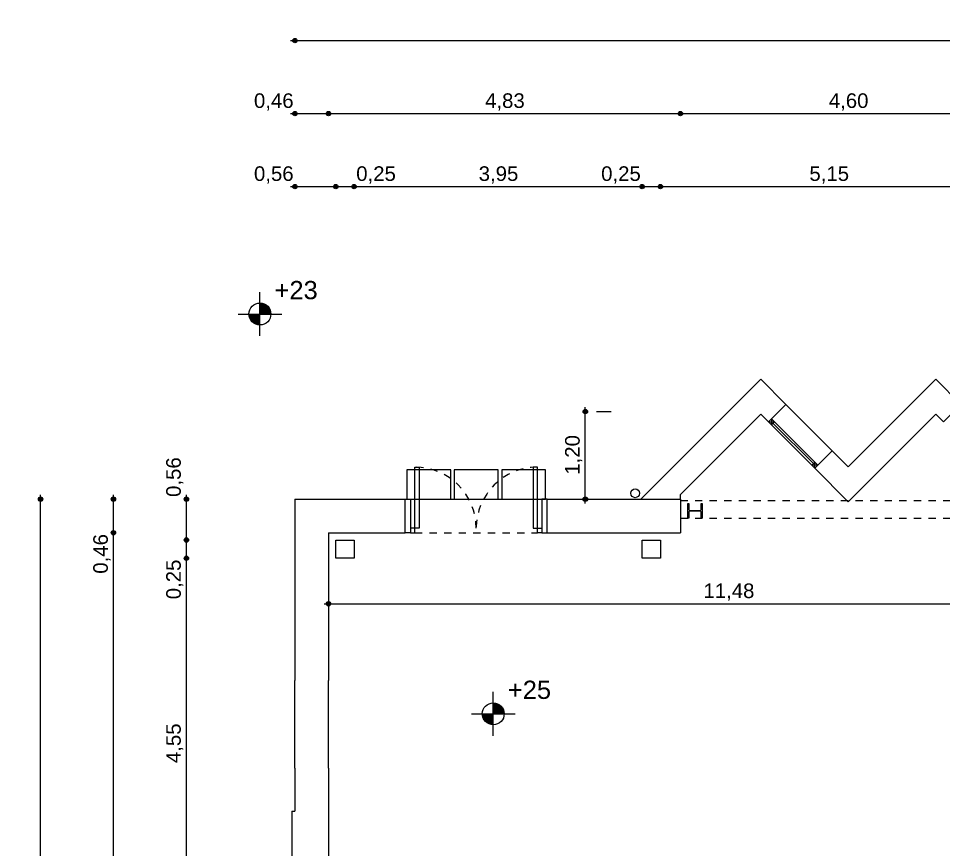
# Model space of a CAD drawing. Header units: metres. Extents: x -50.1 to -19.7, y -38.8 to -13.8.
# Drawn here: x -49.15 to -36.46, y -25.23 to -13.84 of the extents above; entities that cross this region are included whole.
import ezdxf

# ---------------------------------------------------------------- set-up
doc = ezdxf.new("R2010")
doc.units = ezdxf.units.M
doc.header["$MEASUREMENT"] = 0
doc.linetypes.add('Tratteggio 0.6-0.6 mm', pattern=[0.12, 0.06, -0.06])
doc.linetypes.add('Tratteggio 1.0-1.0 mm', pattern=[0.2, 0.1, -0.1])
for name, color, linetype in [('00 ECO Muri SEZ 00', 7, 'Continuous'), ('00 Muri SEZ 00', 7, 'Continuous'), ('00 Nascosto', 7, 'Continuous'), ('00 NON sezionato 00', 7, 'Continuous'), ('00 Pilastri', 7, 'Continuous'), ('00 Porte&Fin', 7, 'Continuous'), ('00 QuoteGEN 1_100', 7, 'Continuous')]:
    doc.layers.add(name, color=color, linetype=linetype)
doc.styles.add('GENERATED_STYLE_1', font='arial.ttf')
doc.dimstyles.new('GENERATED_STYLE__1', dxfattribs={"dimtxt": 0.2, "dimasz": 0.114, "dimexe": 0.18, "dimexo": 0, "dimgap": 0.09, "dimtad": 1, "dimtih": 1, "dimtoh": 1, "dimzin": 0, "dimdsep": 46, "dimtxsty": 'GENERATED_STYLE_1', "dimblk": 'ARROWHEAD_11', "dimblk1": 'ARROWHEAD_11', "dimblk2": 'ARROWHEAD_11', "dimcen": 0.09, "dimse1": 1, "dimse2": 1, "dimclrd": 1, "dimclre": 1, "dimclrt": 1, "dimazin": 0, "dimtfac": 1, "dimtdec": 4, "dimtmove": 0, "dimatfit": 3, "dimfxl": 1, "dimtolj": 1, "dimtzin": 0, "dimarcsym": 0})
doc.dimstyles.new('GENERATED_STYLE__3', dxfattribs={"dimtxt": 0.2, "dimasz": 0.114, "dimexe": 0.18, "dimexo": 0, "dimgap": 0.09, "dimtad": 1, "dimzin": 0, "dimdsep": 46, "dimtxsty": 'GENERATED_STYLE_1', "dimblk": 'ARROWHEAD_11', "dimblk1": 'ARROWHEAD_11', "dimblk2": 'ARROWHEAD_11', "dimcen": 0.09, "dimse1": 1, "dimse2": 1, "dimclrd": 1, "dimclre": 1, "dimclrt": 1, "dimazin": 0, "dimtfac": 1, "dimtdec": 4, "dimtmove": 0, "dimatfit": 3, "dimfxl": 1, "dimtolj": 1, "dimtzin": 0, "dimarcsym": 0})
doc.dimstyles.new('GENERATED_STYLE__4', dxfattribs={"dimtxt": 0.2, "dimasz": 0.114, "dimexe": 0.18, "dimexo": 0, "dimgap": 0.09, "dimtad": 1, "dimzin": 0, "dimdsep": 46, "dimtxsty": 'GENERATED_STYLE_1', "dimblk": 'ARROWHEAD_11', "dimblk1": 'ARROWHEAD_11', "dimblk2": 'ARROWHEAD_11', "dimcen": 0.09, "dimse1": 1, "dimse2": 1, "dimclrd": 1, "dimclre": 1, "dimclrt": 1, "dimazin": 0, "dimtfac": 1, "dimtdec": 4, "dimtmove": 2, "dimatfit": 3, "dimfxl": 1, "dimtolj": 1, "dimtzin": 0, "dimarcsym": 0})

# ---------------------------------------------------------------- blocks, each defined once
blk = doc.blocks.new('*D4')
at = {"layer": '00 QuoteGEN 1_100', "linetype": 'Continuous', "lineweight": 0, "transparency": 16777216}
for points in [[(-45.326, -14.146), (-45.328, -14.134), (-45.334, -14.125), (-45.344, -14.118), (-45.356, -14.116), (-45.367, -14.118), (-45.377, -14.125), (-45.383, -14.134), (-45.386, -14.146), (-45.383, -14.157), (-45.377, -14.167), (-45.367, -14.174), (-45.356, -14.176), (-45.344, -14.174), (-45.334, -14.167), (-45.328, -14.157)], [(-25.956, -14.146), (-25.958, -14.134), (-25.964, -14.125), (-25.974, -14.118), (-25.986, -14.116), (-25.997, -14.118), (-26.007, -14.125), (-26.013, -14.134), (-26.016, -14.146), (-26.013, -14.157), (-26.007, -14.167), (-25.997, -14.174), (-25.986, -14.176), (-25.974, -14.174), (-25.964, -14.167), (-25.958, -14.157)]]:
    blk.add_hatch(color=1, dxfattribs=at).paths.add_polyline_path(points)
at = {"layer": '00 QuoteGEN 1_100', "color": 1, "linetype": 'Continuous', "lineweight": 0, "transparency": 16777216}
for p, q in [((-45.416, -14.146), (-45.386, -14.146)), ((-45.326, -14.146), (-26.016, -14.146)), ((-25.956, -14.146), (-25.926, -14.146))]:
    blk.add_line(p, q, dxfattribs=at)
for centre in [(-45.356, -14.146), (-25.986, -14.146)]:
    blk.add_circle(centre, 0.03, dxfattribs=at)
at = {"layer": '00 QuoteGEN 1_100', "color": 1, "lineweight": 0, "transparency": 16777216, "insert": (-36.012, -14.106), "char_height": 0.2, "attachment_point": 7, "style": 'GENERATED_STYLE_1'}
blk.add_mtext('\\A1;{\\fArial|b0|i0|c0|p34;19,37}', dxfattribs=at)
blk = doc.blocks.new('ARROWHEAD_11')
at = {"color": 0, "linetype": 'Continuous', "lineweight": 0}
blk.add_line((0, 0), (-1, 0), dxfattribs=at)
at = {"color": 0, "linetype": 'Continuous', "lineweight": 0, "const_width": 0.25, "flags": 128}
blk.add_lwpolyline([(-0.125, 0, 1), (0.125, 0, 1)], format="xyb", close=True, dxfattribs=at)
blk = doc.blocks.new('*D6')
at = {"layer": '00 QuoteGEN 1_100', "linetype": 'Continuous', "lineweight": 0, "transparency": 16777216}
for points in [[(-45.326, -15.146), (-45.328, -15.134), (-45.334, -15.125), (-45.344, -15.118), (-45.356, -15.116), (-45.367, -15.118), (-45.377, -15.125), (-45.383, -15.134), (-45.386, -15.146), (-45.383, -15.157), (-45.377, -15.167), (-45.367, -15.174), (-45.356, -15.176), (-45.344, -15.174), (-45.334, -15.167), (-45.328, -15.157)], [(-44.866, -15.146), (-44.868, -15.134), (-44.874, -15.125), (-44.884, -15.118), (-44.896, -15.116), (-44.907, -15.118), (-44.917, -15.125), (-44.923, -15.134), (-44.926, -15.146), (-44.923, -15.157), (-44.917, -15.167), (-44.907, -15.174), (-44.896, -15.176), (-44.884, -15.174), (-44.874, -15.167), (-44.868, -15.157)]]:
    blk.add_hatch(color=1, dxfattribs=at).paths.add_polyline_path(points)
at = {"layer": '00 QuoteGEN 1_100', "color": 1, "linetype": 'Continuous', "lineweight": 0, "transparency": 16777216}
for p, q in [((-45.416, -15.146), (-45.386, -15.146)), ((-45.326, -15.146), (-44.926, -15.146))]:
    blk.add_line(p, q, dxfattribs=at)
for centre in [(-45.356, -15.146), (-44.896, -15.146)]:
    blk.add_circle(centre, 0.03, dxfattribs=at)
at = {"layer": '00 QuoteGEN 1_100', "color": 1, "lineweight": 0, "transparency": 16777216, "insert": (-45.918, -15.106), "char_height": 0.2, "attachment_point": 7, "style": 'GENERATED_STYLE_1'}
blk.add_mtext('\\A1;{\\fArial|b0|i0|c0|p34;0,46}', dxfattribs=at)
blk = doc.blocks.new('*D7')
at = {"layer": '00 QuoteGEN 1_100', "linetype": 'Continuous', "lineweight": 0, "transparency": 16777216}
for points in [[(-44.866, -15.146), (-44.868, -15.134), (-44.874, -15.125), (-44.884, -15.118), (-44.896, -15.116), (-44.907, -15.118), (-44.917, -15.125), (-44.923, -15.134), (-44.926, -15.146), (-44.923, -15.157), (-44.917, -15.167), (-44.907, -15.174), (-44.896, -15.176), (-44.884, -15.174), (-44.874, -15.167), (-44.868, -15.157)], [(-40.041, -15.146), (-40.043, -15.134), (-40.049, -15.125), (-40.059, -15.118), (-40.071, -15.116), (-40.082, -15.118), (-40.092, -15.125), (-40.098, -15.134), (-40.101, -15.146), (-40.098, -15.157), (-40.092, -15.167), (-40.082, -15.174), (-40.071, -15.176), (-40.059, -15.174), (-40.049, -15.167), (-40.043, -15.157)]]:
    blk.add_hatch(color=1, dxfattribs=at).paths.add_polyline_path(points)
at = {"layer": '00 QuoteGEN 1_100', "color": 1, "linetype": 'Continuous', "lineweight": 0, "transparency": 16777216}
blk.add_line((-44.866, -15.146), (-40.101, -15.146), dxfattribs=at)
for centre in [(-44.896, -15.146), (-40.071, -15.146)]:
    blk.add_circle(centre, 0.03, dxfattribs=at)
at = {"layer": '00 QuoteGEN 1_100', "color": 1, "lineweight": 0, "transparency": 16777216, "insert": (-42.749, -15.106), "char_height": 0.2, "attachment_point": 7, "style": 'GENERATED_STYLE_1'}
blk.add_mtext('\\A1;{\\fArial|b0|i0|c0|p34;4,83}', dxfattribs=at)
blk = doc.blocks.new('*D8')
at = {"layer": '00 QuoteGEN 1_100', "linetype": 'Continuous', "lineweight": 0, "transparency": 16777216}
for points in [[(-40.041, -15.146), (-40.043, -15.134), (-40.049, -15.125), (-40.059, -15.118), (-40.071, -15.116), (-40.082, -15.118), (-40.092, -15.125), (-40.098, -15.134), (-40.101, -15.146), (-40.098, -15.157), (-40.092, -15.167), (-40.082, -15.174), (-40.071, -15.176), (-40.059, -15.174), (-40.049, -15.167), (-40.043, -15.157)], [(-35.441, -15.146), (-35.443, -15.134), (-35.449, -15.125), (-35.459, -15.118), (-35.471, -15.116), (-35.482, -15.118), (-35.492, -15.125), (-35.498, -15.134), (-35.501, -15.146), (-35.498, -15.157), (-35.492, -15.167), (-35.482, -15.174), (-35.471, -15.176), (-35.459, -15.174), (-35.449, -15.167), (-35.443, -15.157)]]:
    blk.add_hatch(color=1, dxfattribs=at).paths.add_polyline_path(points)
at = {"layer": '00 QuoteGEN 1_100', "color": 1, "linetype": 'Continuous', "lineweight": 0, "transparency": 16777216}
blk.add_line((-40.041, -15.146), (-35.501, -15.146), dxfattribs=at)
for centre in [(-40.071, -15.146), (-35.471, -15.146)]:
    blk.add_circle(centre, 0.03, dxfattribs=at)
at = {"layer": '00 QuoteGEN 1_100', "color": 1, "lineweight": 0, "transparency": 16777216, "insert": (-38.037, -15.106), "char_height": 0.2, "attachment_point": 7, "style": 'GENERATED_STYLE_1'}
blk.add_mtext('\\A1;{\\fArial|b0|i0|c0|p34;4,60}', dxfattribs=at)
blk = doc.blocks.new('*D11')
at = {"layer": '00 QuoteGEN 1_100', "linetype": 'Continuous', "lineweight": 0, "transparency": 16777216}
for points in [[(-45.326, -16.146), (-45.328, -16.134), (-45.334, -16.125), (-45.344, -16.118), (-45.356, -16.116), (-45.367, -16.118), (-45.377, -16.125), (-45.383, -16.134), (-45.386, -16.146), (-45.383, -16.157), (-45.377, -16.167), (-45.367, -16.174), (-45.356, -16.176), (-45.344, -16.174), (-45.334, -16.167), (-45.328, -16.157)], [(-44.766, -16.146), (-44.768, -16.134), (-44.774, -16.125), (-44.784, -16.118), (-44.796, -16.116), (-44.807, -16.118), (-44.817, -16.125), (-44.823, -16.134), (-44.826, -16.146), (-44.823, -16.157), (-44.817, -16.167), (-44.807, -16.174), (-44.796, -16.176), (-44.784, -16.174), (-44.774, -16.167), (-44.768, -16.157)]]:
    blk.add_hatch(color=1, dxfattribs=at).paths.add_polyline_path(points)
at = {"layer": '00 QuoteGEN 1_100', "color": 1, "linetype": 'Continuous', "lineweight": 0, "transparency": 16777216}
for p, q in [((-45.416, -16.146), (-45.386, -16.146)), ((-45.326, -16.146), (-44.826, -16.146))]:
    blk.add_line(p, q, dxfattribs=at)
for centre in [(-45.356, -16.146), (-44.796, -16.146)]:
    blk.add_circle(centre, 0.03, dxfattribs=at)
at = {"layer": '00 QuoteGEN 1_100', "color": 1, "lineweight": 0, "transparency": 16777216, "insert": (-45.918, -16.106), "char_height": 0.2, "attachment_point": 7, "style": 'GENERATED_STYLE_1'}
blk.add_mtext('\\A1;{\\fArial|b0|i0|c0|p34;0,56}', dxfattribs=at)
blk = doc.blocks.new('*D12')
at = {"layer": '00 QuoteGEN 1_100', "linetype": 'Continuous', "lineweight": 0, "transparency": 16777216}
for points in [[(-44.766, -16.146), (-44.768, -16.134), (-44.774, -16.125), (-44.784, -16.118), (-44.796, -16.116), (-44.807, -16.118), (-44.817, -16.125), (-44.823, -16.134), (-44.826, -16.146), (-44.823, -16.157), (-44.817, -16.167), (-44.807, -16.174), (-44.796, -16.176), (-44.784, -16.174), (-44.774, -16.167), (-44.768, -16.157)], [(-44.516, -16.146), (-44.518, -16.134), (-44.524, -16.125), (-44.534, -16.118), (-44.546, -16.116), (-44.557, -16.118), (-44.567, -16.125), (-44.573, -16.134), (-44.576, -16.146), (-44.573, -16.157), (-44.567, -16.167), (-44.557, -16.174), (-44.546, -16.176), (-44.534, -16.174), (-44.524, -16.167), (-44.518, -16.157)]]:
    blk.add_hatch(color=1, dxfattribs=at).paths.add_polyline_path(points)
at = {"layer": '00 QuoteGEN 1_100', "color": 1, "linetype": 'Continuous', "lineweight": 0, "transparency": 16777216}
blk.add_line((-44.766, -16.146), (-44.576, -16.146), dxfattribs=at)
for centre in [(-44.796, -16.146), (-44.546, -16.146)]:
    blk.add_circle(centre, 0.03, dxfattribs=at)
blk = doc.blocks.new('*D13')
at = {"layer": '00 QuoteGEN 1_100', "linetype": 'Continuous', "lineweight": 0, "transparency": 16777216}
for points in [[(-44.516, -16.146), (-44.518, -16.134), (-44.524, -16.125), (-44.534, -16.118), (-44.546, -16.116), (-44.557, -16.118), (-44.567, -16.125), (-44.573, -16.134), (-44.576, -16.146), (-44.573, -16.157), (-44.567, -16.167), (-44.557, -16.174), (-44.546, -16.176), (-44.534, -16.174), (-44.524, -16.167), (-44.518, -16.157)], [(-40.566, -16.146), (-40.568, -16.134), (-40.574, -16.125), (-40.584, -16.118), (-40.596, -16.116), (-40.607, -16.118), (-40.617, -16.125), (-40.623, -16.134), (-40.626, -16.146), (-40.623, -16.157), (-40.617, -16.167), (-40.607, -16.174), (-40.596, -16.176), (-40.584, -16.174), (-40.574, -16.167), (-40.568, -16.157)]]:
    blk.add_hatch(color=1, dxfattribs=at).paths.add_polyline_path(points)
at = {"layer": '00 QuoteGEN 1_100', "color": 1, "linetype": 'Continuous', "lineweight": 0, "transparency": 16777216}
blk.add_line((-44.516, -16.146), (-40.626, -16.146), dxfattribs=at)
for centre in [(-44.546, -16.146), (-40.596, -16.146)]:
    blk.add_circle(centre, 0.03, dxfattribs=at)
at = {"layer": '00 QuoteGEN 1_100', "color": 1, "lineweight": 0, "transparency": 16777216, "char_height": 0.2, "attachment_point": 7, "style": 'GENERATED_STYLE_1'}
for s, insert in [('\\A1;{\\fArial|b0|i0|c0|p34;0,25}', (-44.516, -16.106)), ('\\A1;{\\fArial|b0|i0|c0|p34;3,95}', (-42.837, -16.106)), ('\\A1;{\\fArial|b0|i0|c0|p34;0,25}', (-41.158, -16.106))]:
    blk.add_mtext(s, dxfattribs=dict(at, insert=insert))
blk = doc.blocks.new('*D14')
at = {"layer": '00 QuoteGEN 1_100', "linetype": 'Continuous', "lineweight": 0, "transparency": 16777216}
for points in [[(-40.566, -16.146), (-40.568, -16.134), (-40.574, -16.125), (-40.584, -16.118), (-40.596, -16.116), (-40.607, -16.118), (-40.617, -16.125), (-40.623, -16.134), (-40.626, -16.146), (-40.623, -16.157), (-40.617, -16.167), (-40.607, -16.174), (-40.596, -16.176), (-40.584, -16.174), (-40.574, -16.167), (-40.568, -16.157)], [(-40.316, -16.146), (-40.318, -16.134), (-40.324, -16.125), (-40.334, -16.118), (-40.346, -16.116), (-40.357, -16.118), (-40.367, -16.125), (-40.373, -16.134), (-40.376, -16.146), (-40.373, -16.157), (-40.367, -16.167), (-40.357, -16.174), (-40.346, -16.176), (-40.334, -16.174), (-40.324, -16.167), (-40.318, -16.157)]]:
    blk.add_hatch(color=1, dxfattribs=at).paths.add_polyline_path(points)
at = {"layer": '00 QuoteGEN 1_100', "color": 1, "linetype": 'Continuous', "lineweight": 0, "transparency": 16777216}
blk.add_line((-40.566, -16.146), (-40.376, -16.146), dxfattribs=at)
for centre in [(-40.596, -16.146), (-40.346, -16.146)]:
    blk.add_circle(centre, 0.03, dxfattribs=at)
blk = doc.blocks.new('*D15')
at = {"layer": '00 QuoteGEN 1_100', "linetype": 'Continuous', "lineweight": 0, "transparency": 16777216}
for points in [[(-40.316, -16.146), (-40.318, -16.134), (-40.324, -16.125), (-40.334, -16.118), (-40.346, -16.116), (-40.357, -16.118), (-40.367, -16.125), (-40.373, -16.134), (-40.376, -16.146), (-40.373, -16.157), (-40.367, -16.167), (-40.357, -16.174), (-40.346, -16.176), (-40.334, -16.174), (-40.324, -16.167), (-40.318, -16.157)], [(-35.166, -16.146), (-35.168, -16.134), (-35.174, -16.125), (-35.184, -16.118), (-35.196, -16.116), (-35.207, -16.118), (-35.217, -16.125), (-35.223, -16.134), (-35.226, -16.146), (-35.223, -16.157), (-35.217, -16.167), (-35.207, -16.174), (-35.196, -16.176), (-35.184, -16.174), (-35.174, -16.167), (-35.168, -16.157)]]:
    blk.add_hatch(color=1, dxfattribs=at).paths.add_polyline_path(points)
at = {"layer": '00 QuoteGEN 1_100', "color": 1, "linetype": 'Continuous', "lineweight": 0, "transparency": 16777216}
blk.add_line((-40.316, -16.146), (-35.226, -16.146), dxfattribs=at)
for centre in [(-40.346, -16.146), (-35.196, -16.146)]:
    blk.add_circle(centre, 0.03, dxfattribs=at)
at = {"layer": '00 QuoteGEN 1_100', "color": 1, "lineweight": 0, "transparency": 16777216, "char_height": 0.2, "attachment_point": 7, "style": 'GENERATED_STYLE_1'}
for s, insert in [('\\A1;{\\fArial|b0|i0|c0|p34;5,15}', (-38.303, -16.106)), ('\\A1;{\\fArial|b0|i0|c0|p34;0,25}', (-35.758, -16.106))]:
    blk.add_mtext(s, dxfattribs=dict(at, insert=insert))
blk = doc.blocks.new('*D34')
at = {"layer": '00 QuoteGEN 1_100', "linetype": 'Continuous', "lineweight": 0, "transparency": 16777216}
for points in [[(-46.814, -21.239), (-46.816, -21.227), (-46.822, -21.218), (-46.832, -21.211), (-46.844, -21.209), (-46.855, -21.211), (-46.865, -21.218), (-46.871, -21.227), (-46.874, -21.239), (-46.871, -21.25), (-46.865, -21.26), (-46.855, -21.266), (-46.844, -21.269), (-46.832, -21.266), (-46.822, -21.26), (-46.816, -21.25)], [(-46.814, -25.789), (-46.816, -25.777), (-46.822, -25.768), (-46.832, -25.761), (-46.844, -25.759), (-46.855, -25.761), (-46.865, -25.768), (-46.871, -25.777), (-46.874, -25.789), (-46.871, -25.8), (-46.865, -25.81), (-46.855, -25.816), (-46.844, -25.819), (-46.832, -25.816), (-46.822, -25.81), (-46.816, -25.8)]]:
    blk.add_hatch(color=1, dxfattribs=at).paths.add_polyline_path(points)
at = {"layer": '00 QuoteGEN 1_100', "color": 1, "linetype": 'Continuous', "lineweight": 0, "transparency": 16777216}
blk.add_line((-46.844, -25.759), (-46.844, -21.269), dxfattribs=at)
for centre in [(-46.844, -21.239), (-46.844, -25.789)]:
    blk.add_circle(centre, 0.03, dxfattribs=at)
at = {"layer": '00 QuoteGEN 1_100', "color": 1, "lineweight": 0, "transparency": 16777216, "char_height": 0.2, "attachment_point": 7, "rotation": 90, "style": 'GENERATED_STYLE_1'}
for s, insert in [('\\A1;{\\fArial|b0|i0|c0|p34;0,25}', (-46.884, -21.801)), ('\\A1;{\\fArial|b0|i0|c0|p34;4,55}', (-46.884, -24.046))]:
    blk.add_mtext(s, dxfattribs=dict(at, insert=insert))
blk = doc.blocks.new('*D35')
at = {"layer": '00 QuoteGEN 1_100', "linetype": 'Continuous', "lineweight": 0, "transparency": 16777216}
for points in [[(-46.814, -20.989), (-46.816, -20.977), (-46.822, -20.968), (-46.832, -20.961), (-46.844, -20.959), (-46.855, -20.961), (-46.865, -20.968), (-46.871, -20.977), (-46.874, -20.989), (-46.871, -21), (-46.865, -21.01), (-46.855, -21.016), (-46.844, -21.019), (-46.832, -21.016), (-46.822, -21.01), (-46.816, -21)], [(-46.814, -21.239), (-46.816, -21.227), (-46.822, -21.218), (-46.832, -21.211), (-46.844, -21.209), (-46.855, -21.211), (-46.865, -21.218), (-46.871, -21.227), (-46.874, -21.239), (-46.871, -21.25), (-46.865, -21.26), (-46.855, -21.266), (-46.844, -21.269), (-46.832, -21.266), (-46.822, -21.26), (-46.816, -21.25)]]:
    blk.add_hatch(color=1, dxfattribs=at).paths.add_polyline_path(points)
at = {"layer": '00 QuoteGEN 1_100', "color": 1, "linetype": 'Continuous', "lineweight": 0, "transparency": 16777216}
blk.add_line((-46.844, -21.209), (-46.844, -21.019), dxfattribs=at)
for centre in [(-46.844, -20.989), (-46.844, -21.239)]:
    blk.add_circle(centre, 0.03, dxfattribs=at)
blk = doc.blocks.new('*D36')
at = {"layer": '00 QuoteGEN 1_100', "linetype": 'Continuous', "lineweight": 0, "transparency": 16777216}
for points in [[(-46.814, -20.429), (-46.816, -20.417), (-46.822, -20.408), (-46.832, -20.401), (-46.844, -20.399), (-46.855, -20.401), (-46.865, -20.408), (-46.871, -20.417), (-46.874, -20.429), (-46.871, -20.44), (-46.865, -20.45), (-46.855, -20.456), (-46.844, -20.459), (-46.832, -20.456), (-46.822, -20.45), (-46.816, -20.44)], [(-46.814, -20.989), (-46.816, -20.977), (-46.822, -20.968), (-46.832, -20.961), (-46.844, -20.959), (-46.855, -20.961), (-46.865, -20.968), (-46.871, -20.977), (-46.874, -20.989), (-46.871, -21), (-46.865, -21.01), (-46.855, -21.016), (-46.844, -21.019), (-46.832, -21.016), (-46.822, -21.01), (-46.816, -21)]]:
    blk.add_hatch(color=1, dxfattribs=at).paths.add_polyline_path(points)
at = {"layer": '00 QuoteGEN 1_100', "color": 1, "linetype": 'Continuous', "lineweight": 0, "transparency": 16777216}
for p, q in [((-46.844, -20.399), (-46.844, -20.369)), ((-46.844, -20.959), (-46.844, -20.459))]:
    blk.add_line(p, q, dxfattribs=at)
for centre in [(-46.844, -20.429), (-46.844, -20.989)]:
    blk.add_circle(centre, 0.03, dxfattribs=at)
at = {"layer": '00 QuoteGEN 1_100', "color": 1, "lineweight": 0, "transparency": 16777216, "insert": (-46.884, -20.399), "char_height": 0.2, "attachment_point": 7, "rotation": 90, "style": 'GENERATED_STYLE_1'}
blk.add_mtext('\\A1;{\\fArial|b0|i0|c0|p34;0,56}', dxfattribs=at)
blk = doc.blocks.new('*D38')
at = {"layer": '00 QuoteGEN 1_100', "linetype": 'Continuous', "lineweight": 0, "transparency": 16777216}
for points in [[(-47.814, -20.889), (-47.816, -20.877), (-47.822, -20.868), (-47.832, -20.861), (-47.844, -20.859), (-47.855, -20.861), (-47.865, -20.868), (-47.871, -20.877), (-47.874, -20.889), (-47.871, -20.9), (-47.865, -20.91), (-47.855, -20.916), (-47.844, -20.919), (-47.832, -20.916), (-47.822, -20.91), (-47.816, -20.9)], [(-47.814, -31.539), (-47.816, -31.527), (-47.822, -31.518), (-47.832, -31.511), (-47.844, -31.509), (-47.855, -31.511), (-47.865, -31.518), (-47.871, -31.527), (-47.874, -31.539), (-47.871, -31.55), (-47.865, -31.56), (-47.855, -31.566), (-47.844, -31.569), (-47.832, -31.566), (-47.822, -31.56), (-47.816, -31.55)]]:
    blk.add_hatch(color=1, dxfattribs=at).paths.add_polyline_path(points)
at = {"layer": '00 QuoteGEN 1_100', "color": 1, "linetype": 'Continuous', "lineweight": 0, "transparency": 16777216}
blk.add_line((-47.844, -31.509), (-47.844, -20.919), dxfattribs=at)
for centre in [(-47.844, -20.889), (-47.844, -31.539)]:
    blk.add_circle(centre, 0.03, dxfattribs=at)
at = {"layer": '00 QuoteGEN 1_100', "color": 1, "lineweight": 0, "transparency": 16777216, "char_height": 0.2, "attachment_point": 7, "rotation": 90, "style": 'GENERATED_STYLE_1'}
for s, insert in [('\\A1;{\\fArial|b0|i0|c0|p34;0,46}', (-47.884, -21.451)), ('\\A1;{\\fArial|b0|i0|c0|p34;10,65}', (-47.884, -27.006))]:
    blk.add_mtext(s, dxfattribs=dict(at, insert=insert))
blk = doc.blocks.new('*D39')
at = {"layer": '00 QuoteGEN 1_100', "linetype": 'Continuous', "lineweight": 0, "transparency": 16777216}
for points in [[(-47.814, -20.429), (-47.816, -20.417), (-47.822, -20.408), (-47.832, -20.401), (-47.844, -20.399), (-47.855, -20.401), (-47.865, -20.408), (-47.871, -20.417), (-47.874, -20.429), (-47.871, -20.44), (-47.865, -20.45), (-47.855, -20.456), (-47.844, -20.459), (-47.832, -20.456), (-47.822, -20.45), (-47.816, -20.44)], [(-47.814, -20.889), (-47.816, -20.877), (-47.822, -20.868), (-47.832, -20.861), (-47.844, -20.859), (-47.855, -20.861), (-47.865, -20.868), (-47.871, -20.877), (-47.874, -20.889), (-47.871, -20.9), (-47.865, -20.91), (-47.855, -20.916), (-47.844, -20.919), (-47.832, -20.916), (-47.822, -20.91), (-47.816, -20.9)]]:
    blk.add_hatch(color=1, dxfattribs=at).paths.add_polyline_path(points)
at = {"layer": '00 QuoteGEN 1_100', "color": 1, "linetype": 'Continuous', "lineweight": 0, "transparency": 16777216}
for p, q in [((-47.844, -20.399), (-47.844, -20.369)), ((-47.844, -20.859), (-47.844, -20.459))]:
    blk.add_line(p, q, dxfattribs=at)
for centre in [(-47.844, -20.429), (-47.844, -20.889)]:
    blk.add_circle(centre, 0.03, dxfattribs=at)
blk = doc.blocks.new('*D40')
at = {"layer": '00 QuoteGEN 1_100', "linetype": 'Continuous', "lineweight": 0, "transparency": 16777216}
for points in [[(-48.814, -20.429), (-48.816, -20.417), (-48.822, -20.408), (-48.832, -20.401), (-48.844, -20.399), (-48.855, -20.401), (-48.865, -20.408), (-48.871, -20.417), (-48.874, -20.429), (-48.871, -20.44), (-48.865, -20.45), (-48.855, -20.456), (-48.844, -20.459), (-48.832, -20.456), (-48.822, -20.45), (-48.816, -20.44)], [(-48.814, -32.044), (-48.816, -32.032), (-48.822, -32.023), (-48.832, -32.016), (-48.844, -32.014), (-48.855, -32.016), (-48.865, -32.023), (-48.871, -32.032), (-48.874, -32.044), (-48.871, -32.055), (-48.865, -32.065), (-48.855, -32.071), (-48.844, -32.074), (-48.832, -32.071), (-48.822, -32.065), (-48.816, -32.055)]]:
    blk.add_hatch(color=1, dxfattribs=at).paths.add_polyline_path(points)
at = {"layer": '00 QuoteGEN 1_100', "color": 1, "linetype": 'Continuous', "lineweight": 0, "transparency": 16777216}
for p, q in [((-48.844, -20.399), (-48.844, -20.369)), ((-48.844, -32.014), (-48.844, -20.459)), ((-48.844, -32.104), (-48.844, -32.074))]:
    blk.add_line(p, q, dxfattribs=at)
for centre in [(-48.844, -20.429), (-48.844, -32.044)]:
    blk.add_circle(centre, 0.03, dxfattribs=at)
at = {"layer": '00 QuoteGEN 1_100', "color": 1, "lineweight": 0, "transparency": 16777216, "insert": (-48.884, -26.996), "char_height": 0.2, "attachment_point": 7, "rotation": 90, "style": 'GENERATED_STYLE_1'}
blk.add_mtext('\\A1;{\\fArial|b0|i0|c0|p34;11,62}', dxfattribs=at)
blk = doc.blocks.new('*D71')
at = {"layer": '00 QuoteGEN 1_100', "linetype": 'Continuous', "lineweight": 0, "transparency": 16777216}
for points in [[(-44.866, -21.862), (-44.868, -21.85), (-44.874, -21.84), (-44.884, -21.834), (-44.896, -21.832), (-44.907, -21.834), (-44.917, -21.84), (-44.923, -21.85), (-44.926, -21.862), (-44.923, -21.873), (-44.917, -21.883), (-44.907, -21.889), (-44.896, -21.892), (-44.884, -21.889), (-44.874, -21.883), (-44.868, -21.873)], [(-33.391, -21.862), (-33.393, -21.85), (-33.399, -21.84), (-33.409, -21.834), (-33.421, -21.832), (-33.432, -21.834), (-33.442, -21.84), (-33.448, -21.85), (-33.451, -21.862), (-33.448, -21.873), (-33.442, -21.883), (-33.432, -21.889), (-33.421, -21.892), (-33.409, -21.889), (-33.399, -21.883), (-33.393, -21.873)]]:
    blk.add_hatch(color=1, dxfattribs=at).paths.add_polyline_path(points)
at = {"layer": '00 QuoteGEN 1_100', "color": 1, "linetype": 'Continuous', "lineweight": 0, "transparency": 16777216}
for p, q in [((-44.956, -21.862), (-44.926, -21.862)), ((-44.866, -21.862), (-33.451, -21.862))]:
    blk.add_line(p, q, dxfattribs=at)
for centre in [(-44.896, -21.862), (-33.421, -21.862)]:
    blk.add_circle(centre, 0.03, dxfattribs=at)
at = {"layer": '00 QuoteGEN 1_100', "color": 1, "lineweight": 0, "transparency": 16777216, "char_height": 0.2, "attachment_point": 7, "style": 'GENERATED_STYLE_1'}
for s, insert in [('\\A1;{\\fArial|b0|i0|c0|p34;11,48}', (-39.756, -21.822)), ('\\A1;{\\fArial|b0|i0|c0|p34;0,15}', (-33.983, -21.822))]:
    blk.add_mtext(s, dxfattribs=dict(at, insert=insert))
blk = doc.blocks.new('*D100')
at = {"layer": '00 QuoteGEN 1_100', "linetype": 'Continuous', "lineweight": 0, "transparency": 16777216}
for points in [[(-41.345, -19.229), (-41.347, -19.217), (-41.354, -19.208), (-41.363, -19.201), (-41.375, -19.199), (-41.386, -19.201), (-41.396, -19.208), (-41.403, -19.217), (-41.405, -19.229), (-41.403, -19.24), (-41.396, -19.25), (-41.386, -19.256), (-41.375, -19.259), (-41.363, -19.256), (-41.354, -19.25), (-41.347, -19.24)], [(-41.345, -20.429), (-41.347, -20.417), (-41.354, -20.408), (-41.363, -20.401), (-41.375, -20.399), (-41.386, -20.401), (-41.396, -20.408), (-41.403, -20.417), (-41.405, -20.429), (-41.403, -20.44), (-41.396, -20.45), (-41.386, -20.456), (-41.375, -20.459), (-41.363, -20.456), (-41.354, -20.45), (-41.347, -20.44)]]:
    blk.add_hatch(color=1, dxfattribs=at).paths.add_polyline_path(points)
at = {"layer": '00 QuoteGEN 1_100', "color": 1, "linetype": 'Continuous', "lineweight": 0, "transparency": 16777216}
for p, q in [((-41.375, -19.199), (-41.375, -19.169)), ((-41.375, -20.399), (-41.375, -19.259)), ((-41.375, -20.489), (-41.375, -20.459))]:
    blk.add_line(p, q, dxfattribs=at)
for centre in [(-41.375, -19.229), (-41.375, -20.429)]:
    blk.add_circle(centre, 0.03, dxfattribs=at)
at = {"layer": '00 QuoteGEN 1_100', "color": 1, "lineweight": 0, "transparency": 16777216, "insert": (-41.415, -20.095), "char_height": 0.2, "attachment_point": 7, "rotation": 90, "style": 'GENERATED_STYLE_1'}
blk.add_mtext('\\A1;{\\fArial|b0|i0|c0|p34;1,20}', dxfattribs=at)
blk = doc.blocks.new('Quota Altimetrica_1', base_point=(-45.836, -17.893))
at = {"layer": '00 QuoteGEN 1_100', "linetype": 'Continuous', "lineweight": 0}
for points in [[(-45.836, -17.893), (-45.686, -17.893), (-45.698, -17.836), (-45.73, -17.787), (-45.779, -17.755), (-45.836, -17.743)], [(-45.836, -17.893), (-45.986, -17.893), (-45.975, -17.951), (-45.942, -17.999), (-45.894, -18.032), (-45.836, -18.043)]]:
    blk.add_hatch(color=1, dxfattribs=at).paths.add_polyline_path(points)
at = {"layer": '00 QuoteGEN 1_100', "color": 1, "linetype": 'Continuous', "lineweight": 0}
for p, q in [((-45.836, -18.193), (-45.836, -17.593)), ((-46.136, -17.893), (-45.536, -17.893))]:
    blk.add_line(p, q, dxfattribs=at)
blk.add_circle((-45.836, -17.893), 0.15, dxfattribs=at)
at = {"layer": '00 QuoteGEN 1_100', "color": 1, "lineweight": 0, "insert": (-45.636, -17.693), "char_height": 0.25, "attachment_point": 7, "style": 'GENERATED_STYLE_1'}
blk.add_mtext('\\A1;{\\fArial|b0|i0|c0|p34;+23}', dxfattribs=at)
blk = doc.blocks.new('Quota Altimetrica_2', base_point=(-42.637, -23.37))
at = {"layer": '00 QuoteGEN 1_100', "linetype": 'Continuous', "lineweight": 0}
for points in [[(-42.637, -23.37), (-42.487, -23.37), (-42.498, -23.312), (-42.531, -23.264), (-42.579, -23.231), (-42.637, -23.22)], [(-42.637, -23.37), (-42.787, -23.37), (-42.775, -23.427), (-42.743, -23.476), (-42.694, -23.508), (-42.637, -23.52)]]:
    blk.add_hatch(color=1, dxfattribs=at).paths.add_polyline_path(points)
at = {"layer": '00 QuoteGEN 1_100', "color": 1, "linetype": 'Continuous', "lineweight": 0}
for p, q in [((-42.637, -23.67), (-42.637, -23.07)), ((-42.937, -23.37), (-42.337, -23.37))]:
    blk.add_line(p, q, dxfattribs=at)
blk.add_circle((-42.637, -23.37), 0.15, dxfattribs=at)
at = {"layer": '00 QuoteGEN 1_100', "color": 1, "lineweight": 0, "insert": (-42.437, -23.17), "char_height": 0.25, "attachment_point": 7, "style": 'GENERATED_STYLE_1'}
blk.add_mtext('\\A1;{\\fArial|b0|i0|c0|p34;+25}', dxfattribs=at)

msp = doc.modelspace()

# ---------------------------------------------------------------- linework, layer by layer
at = {"layer": '00 ECO Muri SEZ 00', "linetype": 'Continuous'}
for p, q in [((-45.356, -24.114), (-45.356, -22.914)), ((-44.896, -24.114), (-44.896, -22.914))]:
    msp.add_line(p, q, dxfattribs=at)
at = {"layer": '00 Muri SEZ 00', "linetype": 'Continuous'}
for p, q in [((-40.613, -20.429), (-38.971, -18.786)), ((-38.971, -18.786), (-38.626, -19.131)), ((-36.571, -18.786), (-37.771, -19.986)), ((-36.226, -19.131), (-36.571, -18.786)), ((-38.864, -19.37), (-38.626, -19.131)), ((-36.464, -19.37), (-36.226, -19.131)), ((-40.071, -20.364), (-38.971, -19.264)), ((-38.864, -19.37), (-38.971, -19.264)), ((-37.771, -20.464), (-36.571, -19.264)), ((-36.464, -19.37), (-36.571, -19.264)), ((-38.228, -20.006), (-37.989, -19.768)), ((-37.989, -19.768), (-37.771, -19.986)), ((-37.771, -20.464), (-38.228, -20.006)), ((-38.228, -20.006), (-38.122, -20.112)), ((-40.071, -20.429), (-40.071, -20.364)), ((-45.356, -20.429), (-45.356, -22.914)), ((-45.356, -20.429), (-43.846, -20.429)), ((-43.846, -20.889), (-43.846, -20.429)), ((-41.896, -20.889), (-41.896, -20.429)), ((-41.896, -20.429), (-40.071, -20.429)), ((-40.071, -20.429), (-40.071, -20.704)), ((-40.071, -20.704), (-40.071, -20.889)), ((-44.896, -20.889), (-43.846, -20.889)), ((-44.896, -20.889), (-44.896, -22.914)), ((-41.896, -20.889), (-40.071, -20.889)), ((-45.356, -24.114), (-45.356, -24.704)), ((-44.896, -24.114), (-44.896, -24.714)), ((-45.401, -24.704), (-45.401, -32.044)), ((-45.401, -24.704), (-45.356, -24.704)), ((-44.896, -24.714), (-44.896, -31.539))]:
    msp.add_line(p, q, dxfattribs=at)
msp.add_circle((-40.691, -20.349), 0.06, dxfattribs=at)
at = {"layer": '00 Nascosto', "color": 3, "linetype": 'Tratteggio 1.0-1.0 mm', "lineweight": 0, "true_color": 0x00f200}
for p, q in [((-40.071, -20.449), (-35.471, -20.449)), ((-40.071, -20.689), (-35.471, -20.689))]:
    msp.add_line(p, q, dxfattribs=at)
at = {"layer": '00 NON sezionato 00', "color": 2, "linetype": 'Continuous', "lineweight": 0}
for p, q in [((-41.221, -19.229), (-41.021, -19.229)), ((-43.221, -20.029), (-43.821, -20.029)), ((-43.821, -20.029), (-43.821, -20.429)), ((-43.221, -20.429), (-43.221, -20.029)), ((-42.571, -20.029), (-43.171, -20.029)), ((-43.171, -20.029), (-43.171, -20.429)), ((-42.571, -20.429), (-42.571, -20.029)), ((-41.921, -20.029), (-42.521, -20.029)), ((-42.521, -20.029), (-42.521, -20.429)), ((-41.921, -20.429), (-41.921, -20.029)), ((-43.821, -20.429), (-43.221, -20.429)), ((-43.171, -20.429), (-42.571, -20.429)), ((-42.521, -20.429), (-41.921, -20.429))]:
    msp.add_line(p, q, dxfattribs=at)
at = {"layer": '00 Pilastri', "linetype": 'Continuous'}
for p, q in [((-44.796, -20.989), (-44.546, -20.989)), ((-44.796, -21.239), (-44.796, -20.989)), ((-44.546, -20.989), (-44.546, -21.239)), ((-40.596, -20.989), (-40.346, -20.989)), ((-40.596, -21.239), (-40.596, -20.989)), ((-40.346, -20.989), (-40.346, -21.239)), ((-44.546, -21.239), (-44.796, -21.239)), ((-40.346, -21.239), (-40.596, -21.239))]:
    msp.add_line(p, q, dxfattribs=at)
at = {"layer": '00 Pilastri', "color": 140, "linetype": 'Continuous', "lineweight": 0, "true_color": 0x02aaff, "flags": 128}
msp.add_lwpolyline([(-39.786, -20.489), (-39.771, -20.489), (-39.771, -20.689), (-39.786, -20.689), (-39.786, -20.611, 0.414214), (-39.804, -20.593), (-39.938, -20.593, 0.414214), (-39.956, -20.611), (-39.956, -20.689), (-39.971, -20.689), (-39.971, -20.489), (-39.956, -20.489), (-39.956, -20.566, 0.414214), (-39.938, -20.584), (-39.804, -20.584, 0.414214), (-39.786, -20.566)], format="xyb", close=True, dxfattribs=at)
at = {"layer": '00 Porte&Fin', "color": 3, "linetype": 'Continuous', "lineweight": 0, "true_color": 0x00f200}
for p, q in [((-38.626, -19.131), (-37.989, -19.768)), ((-38.228, -20.006), (-38.864, -19.37)), ((-38.864, -19.37), (-38.78, -19.37)), ((-38.186, -19.964), (-38.822, -19.327)), ((-38.822, -19.327), (-38.822, -19.412)), ((-38.78, -19.37), (-38.822, -19.412)), ((-38.801, -19.391), (-38.249, -19.943)), ((-43.711, -20.829), (-43.711, -19.989)), ((-43.711, -19.989), (-43.651, -19.989)), ((-43.651, -19.989), (-43.651, -20.829)), ((-42.031, -19.989), (-42.091, -19.989)), ((-42.091, -19.989), (-42.091, -20.829)), ((-42.031, -20.829), (-42.031, -19.989)), ((-38.228, -19.921), (-38.27, -19.964)), ((-38.186, -19.964), (-38.27, -19.964)), ((-38.228, -20.006), (-38.228, -19.921)), ((-43.846, -20.429), (-43.771, -20.429)), ((-43.771, -20.429), (-41.971, -20.429)), ((-43.771, -20.429), (-43.771, -20.889)), ((-41.896, -20.429), (-41.971, -20.429)), ((-41.971, -20.429), (-41.971, -20.889)), ((-43.771, -20.889), (-43.846, -20.889)), ((-43.711, -20.829), (-43.771, -20.829)), ((-43.771, -20.829), (-43.771, -20.889)), ((-43.771, -20.889), (-43.711, -20.889)), ((-43.711, -20.889), (-43.711, -20.829)), ((-43.651, -20.829), (-43.711, -20.829)), ((-42.091, -20.829), (-42.031, -20.829)), ((-42.031, -20.889), (-42.031, -20.829)), ((-42.031, -20.829), (-41.971, -20.829)), ((-41.971, -20.889), (-42.031, -20.889)), ((-41.971, -20.829), (-41.971, -20.889)), ((-41.971, -20.889), (-41.896, -20.889))]:
    msp.add_line(p, q, dxfattribs=at)
at = {"layer": '00 Porte&Fin', "color": 3, "linetype": 'Tratteggio 0.6-0.6 mm', "lineweight": 0, "true_color": 0x00f200}
msp.add_line((-43.711, -20.889), (-42.031, -20.889), dxfattribs=at)
for centre, start, end in [((-43.711, -20.829), 0, 90), ((-42.031, -20.829), 90, 180)]:
    msp.add_arc(centre, 0.84, start, end, dxfattribs=at)

# ---------------------------------------------------------------- block references
at = {"layer": '00 QuoteGEN 1_100', "color": 1, "lineweight": 0}
for name, p in [('Quota Altimetrica_1', (-45.836, -17.893)), ('Quota Altimetrica_2', (-42.637, -23.37))]:
    msp.add_blockref(name, p, dxfattribs=at)

# ---------------------------------------------------------------- dimensions: what is measured, and where the dimension line sits
at = {"layer": '00 QuoteGEN 1_100', "color": 1, "linetype": 'Continuous', "lineweight": 0}
for base, p1, p2, picture, middle in [((-25.986, -14.146), (-45.356, -20.429), (-25.986, -20.429), '*D4', (-35.671, -14.006)), ((-44.896, -15.146), (-45.356, -20.429), (-44.896, -20.889), '*D6', (-45.652, -15.006)), ((-40.070511891, -15.145966224), (-44.895511891, -20.888765506), (-40.070511891, -20.888765506), '*D7', (-42.483011889, -15.005966224)), ((-35.471, -15.146), (-40.071, -20.889), (-35.471, -20.889), '*D8', (-37.771, -15.006)), ((-44.796, -16.146), (-45.356, -20.429), (-44.796, -20.989), '*D11', (-45.652, -16.006)), ((-40.596, -16.146), (-44.546, -20.989), (-40.596, -20.989), '*D13', (-42.571, -16.006)), ((-35.196, -16.146), (-40.346, -20.989), (-35.196, -20.989), '*D15', (-38.037, -16.006)), ((-44.546, -16.146), (-44.796, -20.989), (-44.546, -20.989), '*D12', (-44.249, -16.006)), ((-40.346, -16.146), (-40.596, -20.989), (-40.346, -20.989), '*D14', (-40.892, -16.006)), ((-33.420511891, -21.861566169), (-44.895511891, -20.888765506), (-33.420511891, -20.888765506), '*D71', (-39.424069877, -21.721566169))]:
    dim = msp.add_linear_dim(base=base, p1=p1, p2=p2, dimstyle='GENERATED_STYLE__1', dxfattribs=at)
    dim.commit()
    dim.dimension.update_dxf_attribs({"geometry": picture, "text_midpoint": middle, "dimtype": 160})
for base, p1, p2, dimstyle, picture, middle in [((-41.375, -19.229), (-40.771, -20.429), (-41.221, -19.229), 'GENERATED_STYLE__3', '*D100', (-41.515, -19.829)), ((-46.844, -20.429), (-44.796, -20.989), (-45.356, -20.429), 'GENERATED_STYLE__3', '*D36', (-46.984, -20.133)), ((-48.843605839, -20.428765506), (-45.400511891, -32.043765506), (-45.355511891, -20.428765506), 'GENERATED_STYLE__4', '*D40', (-48.983605839, -26.663793757)), ((-47.844, -20.429), (-44.896, -20.889), (-45.356, -20.429), 'GENERATED_STYLE__3', '*D39', (-47.984, -21.185)), ((-47.844, -20.889), (-44.896, -31.539), (-44.896, -20.889), 'GENERATED_STYLE__4', '*D38', (-47.984, -26.664)), ((-46.844, -20.989), (-44.796, -21.239), (-44.796, -20.989), 'GENERATED_STYLE__3', '*D35', (-46.984, -21.535)), ((-46.844, -21.239), (-44.796, -25.789), (-44.796, -21.239), 'GENERATED_STYLE__3', '*D34', (-46.984, -23.78))]:
    dim = msp.add_linear_dim(base=base, p1=p1, p2=p2, angle=90, dimstyle=dimstyle, dxfattribs=at)
    dim.commit()
    dim.dimension.update_dxf_attribs({"geometry": picture, "text_midpoint": middle, "dimtype": 160, "text_rotation": 90})

doc.saveas('drawing.dxf')
